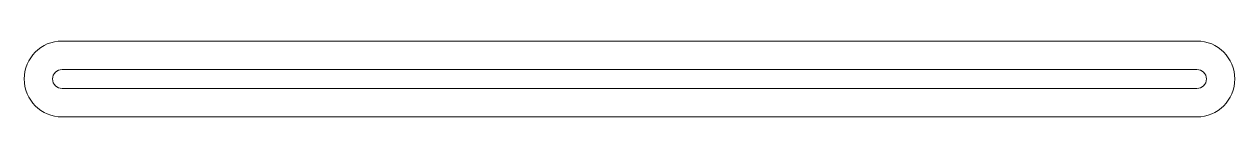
# Model space of a CAD drawing. Header units: inches. Extents: x 25 to 185, y 109 to 119.
import ezdxf

# ---------------------------------------------------------------- set-up
doc = ezdxf.new("R2010")
doc.units = ezdxf.units.IN
doc.header["$MEASUREMENT"] = 0
doc.layers.add('Layer 1', color=7, linetype='Continuous')

msp = doc.modelspace()

# ---------------------------------------------------------------- linework, layer by layer
at = {"layer": 'Layer 1', "color": 179, "lineweight": 9, "true_color": 0x1d1d1b}
for points, knots in [([(185, 113.84), (185, 111.08), (182.76, 108.84), (180, 108.84), (180, 108.84), (30, 108.84), (30, 108.84), (27.24, 108.84), (25, 111.08), (25, 113.84), (25, 113.84), (25, 113.84), (25, 113.84), (25, 116.6), (27.24, 118.84), (30, 118.84), (30, 118.84), (180, 118.84), (180, 118.84), (182.76, 118.84), (185, 116.6), (185, 113.84), (185, 113.84), (185, 113.84), (185, 113.84)], [0, 0, 0, 0, 1, 1, 1, 2, 2, 2, 3, 3, 3, 4, 4, 4, 5, 5, 5, 6, 6, 6, 7, 7, 7, 8, 8, 8, 8]), ([(30, 115.09), (29.31, 115.09), (28.75, 114.53), (28.75, 113.84), (28.75, 113.15), (29.31, 112.59), (30, 112.59), (30, 112.59), (180, 112.59), (180, 112.59), (180.69, 112.59), (181.25, 113.15), (181.25, 113.84), (181.25, 114.53), (180.69, 115.09), (180, 115.09), (180, 115.09), (30, 115.09), (30, 115.09)], [0, 0, 0, 0, 1, 1, 1, 2, 2, 2, 3, 3, 3, 4, 4, 4, 5, 5, 5, 6, 6, 6, 6])]:
    msp.add_open_spline(points, degree=3, knots=knots, dxfattribs=at)

doc.saveas('drawing.dxf')
